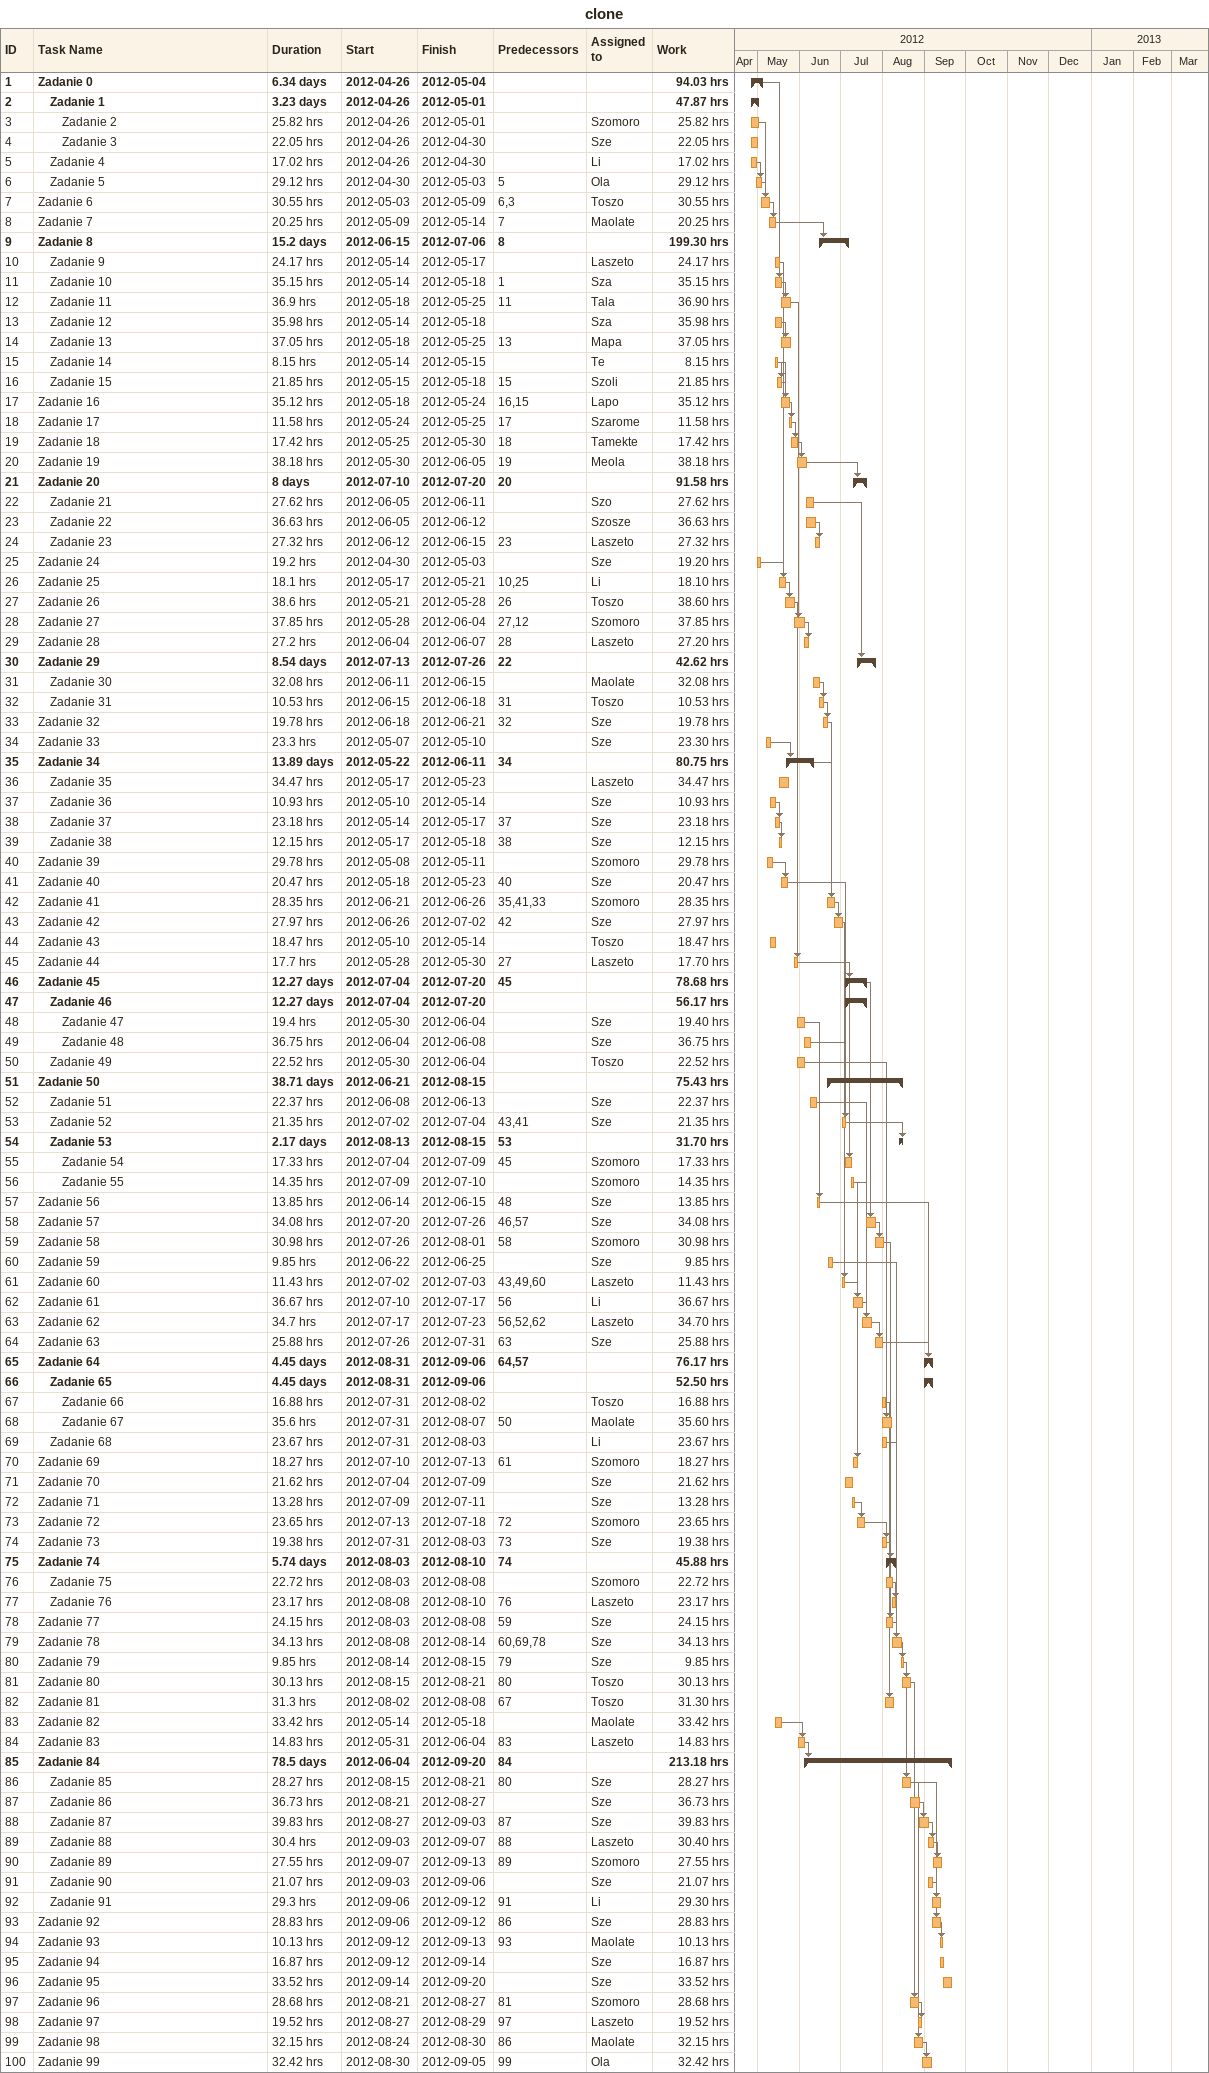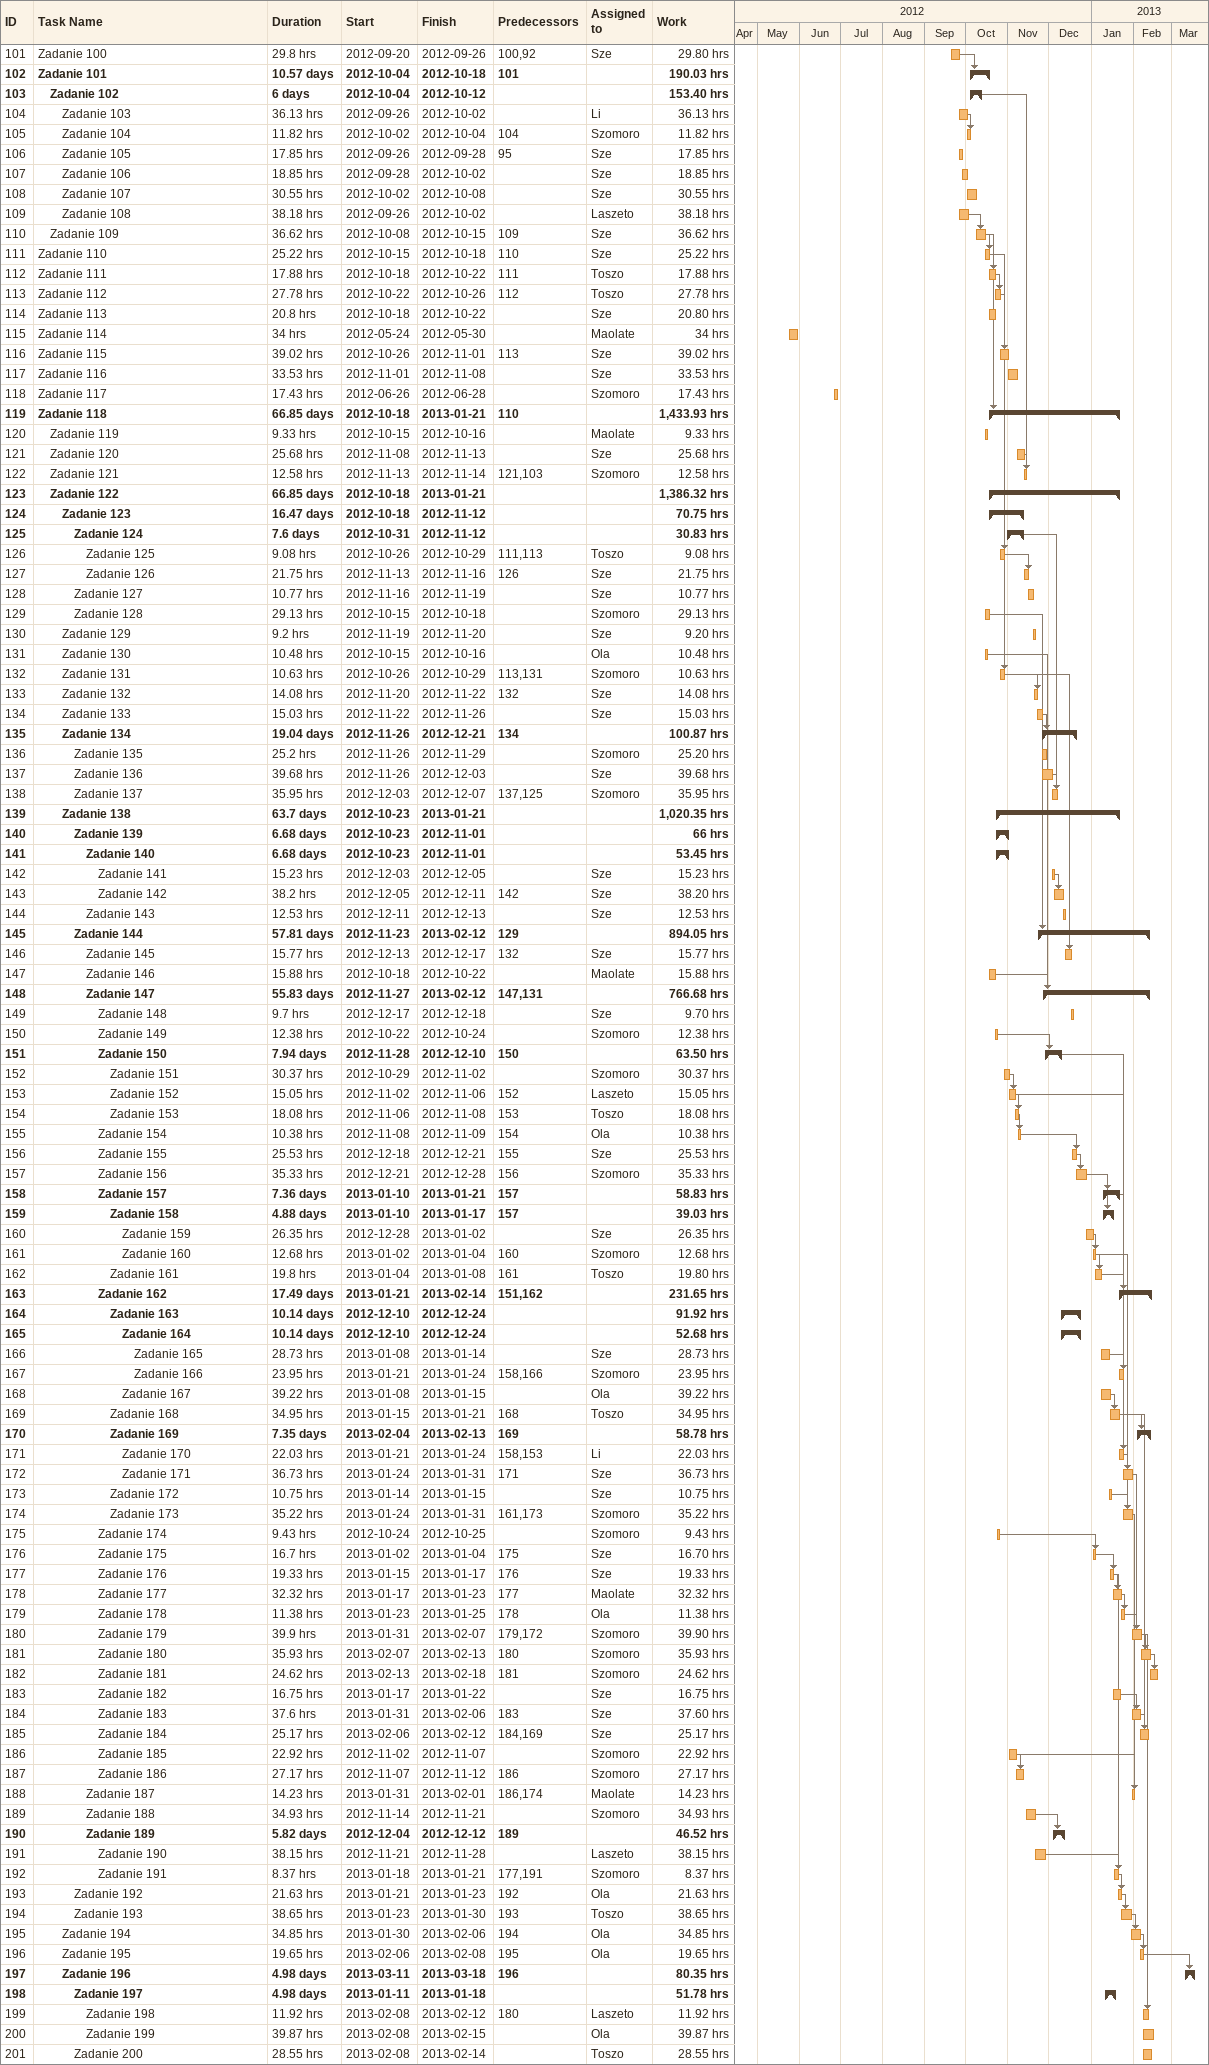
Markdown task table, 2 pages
clone

| ID | Level | Task | Duration | Start | Finish | Predecessors | Resources | Work (h) |
|---|---|---|---|---|---|---|---|---|
| 1 | 1 | **Zadanie 0** | 6.34d | 2012-04-26 | 2012-05-04 |  |  | 94.03 |
| 2 | 2 | **Zadanie 1** | 3.23d | 2012-04-26 | 2012-05-01 |  |  | 47.87 |
| 3 | 3 | Zadanie 2 | 25.82h | 2012-04-26 | 2012-05-01 |  | Szomoro | 25.82 |
| 4 | 3 | Zadanie 3 | 22.05h | 2012-04-26 | 2012-04-30 |  | Sze | 22.05 |
| 5 | 2 | Zadanie 4 | 17.02h | 2012-04-26 | 2012-04-30 |  | Li | 17.02 |
| 6 | 2 | Zadanie 5 | 29.12h | 2012-04-30 | 2012-05-03 | 5 | Ola | 29.12 |
| 7 | 1 | Zadanie 6 | 30.55h | 2012-05-03 | 2012-05-09 | 6, 3 | Toszo | 30.55 |
| 8 | 1 | Zadanie 7 | 20.25h | 2012-05-09 | 2012-05-14 | 7 | Maolate | 20.25 |
| 9 | 1 | **Zadanie 8** | 15.2d | 2012-06-15 | 2012-07-06 | 8 |  | 199.30 |
| 10 | 2 | Zadanie 9 | 24.17h | 2012-05-14 | 2012-05-17 |  | Laszeto | 24.17 |
| 11 | 2 | Zadanie 10 | 35.15h | 2012-05-14 | 2012-05-18 | 1 | Sza | 35.15 |
| 12 | 2 | Zadanie 11 | 36.9h | 2012-05-18 | 2012-05-25 | 11 | Tala | 36.90 |
| 13 | 2 | Zadanie 12 | 35.98h | 2012-05-14 | 2012-05-18 |  | Sza | 35.98 |
| 14 | 2 | Zadanie 13 | 37.05h | 2012-05-18 | 2012-05-25 | 13 | Mapa | 37.05 |
| 15 | 2 | Zadanie 14 | 8.15h | 2012-05-14 | 2012-05-15 |  | Te | 8.15 |
| 16 | 2 | Zadanie 15 | 21.85h | 2012-05-15 | 2012-05-18 | 15 | Szoli | 21.85 |
| 17 | 1 | Zadanie 16 | 35.12h | 2012-05-18 | 2012-05-24 | 16, 15 | Lapo | 35.12 |
| 18 | 1 | Zadanie 17 | 11.58h | 2012-05-24 | 2012-05-25 | 17 | Szarome | 11.58 |
| 19 | 1 | Zadanie 18 | 17.42h | 2012-05-25 | 2012-05-30 | 18 | Tamekte | 17.42 |
| 20 | 1 | Zadanie 19 | 38.18h | 2012-05-30 | 2012-06-05 | 19 | Meola | 38.18 |
| 21 | 1 | **Zadanie 20** | 8d | 2012-07-10 | 2012-07-20 | 20 |  | 91.58 |
| 22 | 2 | Zadanie 21 | 27.62h | 2012-06-05 | 2012-06-11 |  | Szo | 27.62 |
| 23 | 2 | Zadanie 22 | 36.63h | 2012-06-05 | 2012-06-12 |  | Szosze | 36.63 |
| 24 | 2 | Zadanie 23 | 27.32h | 2012-06-12 | 2012-06-15 | 23 | Laszeto | 27.32 |
| 25 | 1 | Zadanie 24 | 19.2h | 2012-04-30 | 2012-05-03 |  | Sze | 19.20 |
| 26 | 1 | Zadanie 25 | 18.1h | 2012-05-17 | 2012-05-21 | 10, 25 | Li | 18.10 |
| 27 | 1 | Zadanie 26 | 38.6h | 2012-05-21 | 2012-05-28 | 26 | Toszo | 38.60 |
| 28 | 1 | Zadanie 27 | 37.85h | 2012-05-28 | 2012-06-04 | 27, 12 | Szomoro | 37.85 |
| 29 | 1 | Zadanie 28 | 27.2h | 2012-06-04 | 2012-06-07 | 28 | Laszeto | 27.20 |
| 30 | 1 | **Zadanie 29** | 8.54d | 2012-07-13 | 2012-07-26 | 22 |  | 42.62 |
| 31 | 2 | Zadanie 30 | 32.08h | 2012-06-11 | 2012-06-15 |  | Maolate | 32.08 |
| 32 | 2 | Zadanie 31 | 10.53h | 2012-06-15 | 2012-06-18 | 31 | Toszo | 10.53 |
| 33 | 1 | Zadanie 32 | 19.78h | 2012-06-18 | 2012-06-21 | 32 | Sze | 19.78 |
| 34 | 1 | Zadanie 33 | 23.3h | 2012-05-07 | 2012-05-10 |  | Sze | 23.30 |
| 35 | 1 | **Zadanie 34** | 13.89d | 2012-05-22 | 2012-06-11 | 34 |  | 80.75 |
| 36 | 2 | Zadanie 35 | 34.47h | 2012-05-17 | 2012-05-23 |  | Laszeto | 34.47 |
| 37 | 2 | Zadanie 36 | 10.93h | 2012-05-10 | 2012-05-14 |  | Sze | 10.93 |
| 38 | 2 | Zadanie 37 | 23.18h | 2012-05-14 | 2012-05-17 | 37 | Sze | 23.18 |
| 39 | 2 | Zadanie 38 | 12.15h | 2012-05-17 | 2012-05-18 | 38 | Sze | 12.15 |
| 40 | 1 | Zadanie 39 | 29.78h | 2012-05-08 | 2012-05-11 |  | Szomoro | 29.78 |
| 41 | 1 | Zadanie 40 | 20.47h | 2012-05-18 | 2012-05-23 | 40 | Sze | 20.47 |
| 42 | 1 | Zadanie 41 | 28.35h | 2012-06-21 | 2012-06-26 | 35, 41, 33 | Szomoro | 28.35 |
| 43 | 1 | Zadanie 42 | 27.97h | 2012-06-26 | 2012-07-02 | 42 | Sze | 27.97 |
| 44 | 1 | Zadanie 43 | 18.47h | 2012-05-10 | 2012-05-14 |  | Toszo | 18.47 |
| 45 | 1 | Zadanie 44 | 17.7h | 2012-05-28 | 2012-05-30 | 27 | Laszeto | 17.70 |
| 46 | 1 | **Zadanie 45** | 12.27d | 2012-07-04 | 2012-07-20 | 45 |  | 78.68 |
| 47 | 2 | **Zadanie 46** | 12.27d | 2012-07-04 | 2012-07-20 |  |  | 56.17 |
| 48 | 3 | Zadanie 47 | 19.4h | 2012-05-30 | 2012-06-04 |  | Sze | 19.40 |
| 49 | 3 | Zadanie 48 | 36.75h | 2012-06-04 | 2012-06-08 |  | Sze | 36.75 |
| 50 | 2 | Zadanie 49 | 22.52h | 2012-05-30 | 2012-06-04 |  | Toszo | 22.52 |
| 51 | 1 | **Zadanie 50** | 38.71d | 2012-06-21 | 2012-08-15 |  |  | 75.43 |
| 52 | 2 | Zadanie 51 | 22.37h | 2012-06-08 | 2012-06-13 |  | Sze | 22.37 |
| 53 | 2 | Zadanie 52 | 21.35h | 2012-07-02 | 2012-07-04 | 43, 41 | Sze | 21.35 |
| 54 | 2 | **Zadanie 53** | 2.17d | 2012-08-13 | 2012-08-15 | 53 |  | 31.70 |
| 55 | 3 | Zadanie 54 | 17.33h | 2012-07-04 | 2012-07-09 | 45 | Szomoro | 17.33 |
| 56 | 3 | Zadanie 55 | 14.35h | 2012-07-09 | 2012-07-10 |  | Szomoro | 14.35 |
| 57 | 1 | Zadanie 56 | 13.85h | 2012-06-14 | 2012-06-15 | 48 | Sze | 13.85 |
| 58 | 1 | Zadanie 57 | 34.08h | 2012-07-20 | 2012-07-26 | 46, 57 | Sze | 34.08 |
| 59 | 1 | Zadanie 58 | 30.98h | 2012-07-26 | 2012-08-01 | 58 | Szomoro | 30.98 |
| 60 | 1 | Zadanie 59 | 9.85h | 2012-06-22 | 2012-06-25 |  | Sze | 9.85 |
| 61 | 1 | Zadanie 60 | 11.43h | 2012-07-02 | 2012-07-03 | 43, 49, 60 | Laszeto | 11.43 |
| 62 | 1 | Zadanie 61 | 36.67h | 2012-07-10 | 2012-07-17 | 56 | Li | 36.67 |
| 63 | 1 | Zadanie 62 | 34.7h | 2012-07-17 | 2012-07-23 | 56, 52, 62 | Laszeto | 34.70 |
| 64 | 1 | Zadanie 63 | 25.88h | 2012-07-26 | 2012-07-31 | 63 | Sze | 25.88 |
| 65 | 1 | **Zadanie 64** | 4.45d | 2012-08-31 | 2012-09-06 | 64, 57 |  | 76.17 |
| 66 | 2 | **Zadanie 65** | 4.45d | 2012-08-31 | 2012-09-06 |  |  | 52.50 |
| 67 | 3 | Zadanie 66 | 16.88h | 2012-07-31 | 2012-08-02 |  | Toszo | 16.88 |
| 68 | 3 | Zadanie 67 | 35.6h | 2012-07-31 | 2012-08-07 | 50 | Maolate | 35.60 |
| 69 | 2 | Zadanie 68 | 23.67h | 2012-07-31 | 2012-08-03 |  | Li | 23.67 |
| 70 | 1 | Zadanie 69 | 18.27h | 2012-07-10 | 2012-07-13 | 61 | Szomoro | 18.27 |
| 71 | 1 | Zadanie 70 | 21.62h | 2012-07-04 | 2012-07-09 |  | Sze | 21.62 |
| 72 | 1 | Zadanie 71 | 13.28h | 2012-07-09 | 2012-07-11 |  | Sze | 13.28 |
| 73 | 1 | Zadanie 72 | 23.65h | 2012-07-13 | 2012-07-18 | 72 | Szomoro | 23.65 |
| 74 | 1 | Zadanie 73 | 19.38h | 2012-07-31 | 2012-08-03 | 73 | Sze | 19.38 |
| 75 | 1 | **Zadanie 74** | 5.74d | 2012-08-03 | 2012-08-10 | 74 |  | 45.88 |
| 76 | 2 | Zadanie 75 | 22.72h | 2012-08-03 | 2012-08-08 |  | Szomoro | 22.72 |
| 77 | 2 | Zadanie 76 | 23.17h | 2012-08-08 | 2012-08-10 | 76 | Laszeto | 23.17 |
| 78 | 1 | Zadanie 77 | 24.15h | 2012-08-03 | 2012-08-08 | 59 | Sze | 24.15 |
| 79 | 1 | Zadanie 78 | 34.13h | 2012-08-08 | 2012-08-14 | 60, 69, 78 | Sze | 34.13 |
| 80 | 1 | Zadanie 79 | 9.85h | 2012-08-14 | 2012-08-15 | 79 | Sze | 9.85 |
| 81 | 1 | Zadanie 80 | 30.13h | 2012-08-15 | 2012-08-21 | 80 | Toszo | 30.13 |
| 82 | 1 | Zadanie 81 | 31.3h | 2012-08-02 | 2012-08-08 | 67 | Toszo | 31.30 |
| 83 | 1 | Zadanie 82 | 33.42h | 2012-05-14 | 2012-05-18 |  | Maolate | 33.42 |
| 84 | 1 | Zadanie 83 | 14.83h | 2012-05-31 | 2012-06-04 | 83 | Laszeto | 14.83 |
| 85 | 1 | **Zadanie 84** | 78.5d | 2012-06-04 | 2012-09-20 | 84 |  | 213.18 |
| 86 | 2 | Zadanie 85 | 28.27h | 2012-08-15 | 2012-08-21 | 80 | Sze | 28.27 |
| 87 | 2 | Zadanie 86 | 36.73h | 2012-08-21 | 2012-08-27 |  | Sze | 36.73 |
| 88 | 2 | Zadanie 87 | 39.83h | 2012-08-27 | 2012-09-03 | 87 | Sze | 39.83 |
| 89 | 2 | Zadanie 88 | 30.4h | 2012-09-03 | 2012-09-07 | 88 | Laszeto | 30.40 |
| 90 | 2 | Zadanie 89 | 27.55h | 2012-09-07 | 2012-09-13 | 89 | Szomoro | 27.55 |
| 91 | 2 | Zadanie 90 | 21.07h | 2012-09-03 | 2012-09-06 |  | Sze | 21.07 |
| 92 | 2 | Zadanie 91 | 29.3h | 2012-09-06 | 2012-09-12 | 91 | Li | 29.30 |
| 93 | 1 | Zadanie 92 | 28.83h | 2012-09-06 | 2012-09-12 | 86 | Sze | 28.83 |
| 94 | 1 | Zadanie 93 | 10.13h | 2012-09-12 | 2012-09-13 | 93 | Maolate | 10.13 |
| 95 | 1 | Zadanie 94 | 16.87h | 2012-09-12 | 2012-09-14 |  | Sze | 16.87 |
| 96 | 1 | Zadanie 95 | 33.52h | 2012-09-14 | 2012-09-20 |  | Sze | 33.52 |
| 97 | 1 | Zadanie 96 | 28.68h | 2012-08-21 | 2012-08-27 | 81 | Szomoro | 28.68 |
| 98 | 1 | Zadanie 97 | 19.52h | 2012-08-27 | 2012-08-29 | 97 | Laszeto | 19.52 |
| 99 | 1 | Zadanie 98 | 32.15h | 2012-08-24 | 2012-08-30 | 86 | Maolate | 32.15 |
| 100 | 1 | Zadanie 99 | 32.42h | 2012-08-30 | 2012-09-05 | 99 | Ola | 32.42 |
| 101 | 1 | Zadanie 100 | 29.8h | 2012-09-20 | 2012-09-26 | 100, 92 | Sze | 29.80 |
| 102 | 1 | **Zadanie 101** | 10.57d | 2012-10-04 | 2012-10-18 | 101 |  | 190.03 |
| 103 | 2 | **Zadanie 102** | 6d | 2012-10-04 | 2012-10-12 |  |  | 153.40 |
| 104 | 3 | Zadanie 103 | 36.13h | 2012-09-26 | 2012-10-02 |  | Li | 36.13 |
| 105 | 3 | Zadanie 104 | 11.82h | 2012-10-02 | 2012-10-04 | 104 | Szomoro | 11.82 |
| 106 | 3 | Zadanie 105 | 17.85h | 2012-09-26 | 2012-09-28 | 95 | Sze | 17.85 |
| 107 | 3 | Zadanie 106 | 18.85h | 2012-09-28 | 2012-10-02 |  | Sze | 18.85 |
| 108 | 3 | Zadanie 107 | 30.55h | 2012-10-02 | 2012-10-08 |  | Sze | 30.55 |
| 109 | 3 | Zadanie 108 | 38.18h | 2012-09-26 | 2012-10-02 |  | Laszeto | 38.18 |
| 110 | 2 | Zadanie 109 | 36.62h | 2012-10-08 | 2012-10-15 | 109 | Sze | 36.62 |
| 111 | 1 | Zadanie 110 | 25.22h | 2012-10-15 | 2012-10-18 | 110 | Sze | 25.22 |
| 112 | 1 | Zadanie 111 | 17.88h | 2012-10-18 | 2012-10-22 | 111 | Toszo | 17.88 |
| 113 | 1 | Zadanie 112 | 27.78h | 2012-10-22 | 2012-10-26 | 112 | Toszo | 27.78 |
| 114 | 1 | Zadanie 113 | 20.8h | 2012-10-18 | 2012-10-22 |  | Sze | 20.80 |
| 115 | 1 | Zadanie 114 | 34h | 2012-05-24 | 2012-05-30 |  | Maolate | 34 |
| 116 | 1 | Zadanie 115 | 39.02h | 2012-10-26 | 2012-11-01 | 113 | Sze | 39.02 |
| 117 | 1 | Zadanie 116 | 33.53h | 2012-11-01 | 2012-11-08 |  | Sze | 33.53 |
| 118 | 1 | Zadanie 117 | 17.43h | 2012-06-26 | 2012-06-28 |  | Szomoro | 17.43 |
| 119 | 1 | **Zadanie 118** | 66.85d | 2012-10-18 | 2013-01-21 | 110 |  | 1433.93 |
| 120 | 2 | Zadanie 119 | 9.33h | 2012-10-15 | 2012-10-16 |  | Maolate | 9.33 |
| 121 | 2 | Zadanie 120 | 25.68h | 2012-11-08 | 2012-11-13 |  | Sze | 25.68 |
| 122 | 2 | Zadanie 121 | 12.58h | 2012-11-13 | 2012-11-14 | 121, 103 | Szomoro | 12.58 |
| 123 | 2 | **Zadanie 122** | 66.85d | 2012-10-18 | 2013-01-21 |  |  | 1386.32 |
| 124 | 3 | **Zadanie 123** | 16.47d | 2012-10-18 | 2012-11-12 |  |  | 70.75 |
| 125 | 4 | **Zadanie 124** | 7.6d | 2012-10-31 | 2012-11-12 |  |  | 30.83 |
| 126 | 5 | Zadanie 125 | 9.08h | 2012-10-26 | 2012-10-29 | 111, 113 | Toszo | 9.08 |
| 127 | 5 | Zadanie 126 | 21.75h | 2012-11-13 | 2012-11-16 | 126 | Sze | 21.75 |
| 128 | 4 | Zadanie 127 | 10.77h | 2012-11-16 | 2012-11-19 |  | Sze | 10.77 |
| 129 | 4 | Zadanie 128 | 29.13h | 2012-10-15 | 2012-10-18 |  | Szomoro | 29.13 |
| 130 | 3 | Zadanie 129 | 9.2h | 2012-11-19 | 2012-11-20 |  | Sze | 9.20 |
| 131 | 3 | Zadanie 130 | 10.48h | 2012-10-15 | 2012-10-16 |  | Ola | 10.48 |
| 132 | 3 | Zadanie 131 | 10.63h | 2012-10-26 | 2012-10-29 | 113, 131 | Szomoro | 10.63 |
| 133 | 3 | Zadanie 132 | 14.08h | 2012-11-20 | 2012-11-22 | 132 | Sze | 14.08 |
| 134 | 3 | Zadanie 133 | 15.03h | 2012-11-22 | 2012-11-26 |  | Sze | 15.03 |
| 135 | 3 | **Zadanie 134** | 19.04d | 2012-11-26 | 2012-12-21 | 134 |  | 100.87 |
| 136 | 4 | Zadanie 135 | 25.2h | 2012-11-26 | 2012-11-29 |  | Szomoro | 25.20 |
| 137 | 4 | Zadanie 136 | 39.68h | 2012-11-26 | 2012-12-03 |  | Sze | 39.68 |
| 138 | 4 | Zadanie 137 | 35.95h | 2012-12-03 | 2012-12-07 | 137, 125 | Szomoro | 35.95 |
| 139 | 3 | **Zadanie 138** | 63.7d | 2012-10-23 | 2013-01-21 |  |  | 1020.35 |
| 140 | 4 | **Zadanie 139** | 6.68d | 2012-10-23 | 2012-11-01 |  |  | 66 |
| 141 | 5 | **Zadanie 140** | 6.68d | 2012-10-23 | 2012-11-01 |  |  | 53.45 |
| 142 | 6 | Zadanie 141 | 15.23h | 2012-12-03 | 2012-12-05 |  | Sze | 15.23 |
| 143 | 6 | Zadanie 142 | 38.2h | 2012-12-05 | 2012-12-11 | 142 | Sze | 38.20 |
| 144 | 5 | Zadanie 143 | 12.53h | 2012-12-11 | 2012-12-13 |  | Sze | 12.53 |
| 145 | 4 | **Zadanie 144** | 57.81d | 2012-11-23 | 2013-02-12 | 129 |  | 894.05 |
| 146 | 5 | Zadanie 145 | 15.77h | 2012-12-13 | 2012-12-17 | 132 | Sze | 15.77 |
| 147 | 5 | Zadanie 146 | 15.88h | 2012-10-18 | 2012-10-22 |  | Maolate | 15.88 |
| 148 | 5 | **Zadanie 147** | 55.83d | 2012-11-27 | 2013-02-12 | 147, 131 |  | 766.68 |
| 149 | 6 | Zadanie 148 | 9.7h | 2012-12-17 | 2012-12-18 |  | Sze | 9.70 |
| 150 | 6 | Zadanie 149 | 12.38h | 2012-10-22 | 2012-10-24 |  | Szomoro | 12.38 |
| 151 | 6 | **Zadanie 150** | 7.94d | 2012-11-28 | 2012-12-10 | 150 |  | 63.50 |
| 152 | 7 | Zadanie 151 | 30.37h | 2012-10-29 | 2012-11-02 |  | Szomoro | 30.37 |
| 153 | 7 | Zadanie 152 | 15.05h | 2012-11-02 | 2012-11-06 | 152 | Laszeto | 15.05 |
| 154 | 7 | Zadanie 153 | 18.08h | 2012-11-06 | 2012-11-08 | 153 | Toszo | 18.08 |
| 155 | 6 | Zadanie 154 | 10.38h | 2012-11-08 | 2012-11-09 | 154 | Ola | 10.38 |
| 156 | 6 | Zadanie 155 | 25.53h | 2012-12-18 | 2012-12-21 | 155 | Sze | 25.53 |
| 157 | 6 | Zadanie 156 | 35.33h | 2012-12-21 | 2012-12-28 | 156 | Szomoro | 35.33 |
| 158 | 6 | **Zadanie 157** | 7.36d | 2013-01-10 | 2013-01-21 | 157 |  | 58.83 |
| 159 | 7 | **Zadanie 158** | 4.88d | 2013-01-10 | 2013-01-17 | 157 |  | 39.03 |
| 160 | 8 | Zadanie 159 | 26.35h | 2012-12-28 | 2013-01-02 |  | Sze | 26.35 |
| 161 | 8 | Zadanie 160 | 12.68h | 2013-01-02 | 2013-01-04 | 160 | Szomoro | 12.68 |
| 162 | 7 | Zadanie 161 | 19.8h | 2013-01-04 | 2013-01-08 | 161 | Toszo | 19.80 |
| 163 | 6 | **Zadanie 162** | 17.49d | 2013-01-21 | 2013-02-14 | 151, 162 |  | 231.65 |
| 164 | 7 | **Zadanie 163** | 10.14d | 2012-12-10 | 2012-12-24 |  |  | 91.92 |
| 165 | 8 | **Zadanie 164** | 10.14d | 2012-12-10 | 2012-12-24 |  |  | 52.68 |
| 166 | 9 | Zadanie 165 | 28.73h | 2013-01-08 | 2013-01-14 |  | Sze | 28.73 |
| 167 | 9 | Zadanie 166 | 23.95h | 2013-01-21 | 2013-01-24 | 158, 166 | Szomoro | 23.95 |
| 168 | 8 | Zadanie 167 | 39.22h | 2013-01-08 | 2013-01-15 |  | Ola | 39.22 |
| 169 | 7 | Zadanie 168 | 34.95h | 2013-01-15 | 2013-01-21 | 168 | Toszo | 34.95 |
| 170 | 7 | **Zadanie 169** | 7.35d | 2013-02-04 | 2013-02-13 | 169 |  | 58.78 |
| 171 | 8 | Zadanie 170 | 22.03h | 2013-01-21 | 2013-01-24 | 158, 153 | Li | 22.03 |
| 172 | 8 | Zadanie 171 | 36.73h | 2013-01-24 | 2013-01-31 | 171 | Sze | 36.73 |
| 173 | 7 | Zadanie 172 | 10.75h | 2013-01-14 | 2013-01-15 |  | Sze | 10.75 |
| 174 | 7 | Zadanie 173 | 35.22h | 2013-01-24 | 2013-01-31 | 161, 173 | Szomoro | 35.22 |
| 175 | 6 | Zadanie 174 | 9.43h | 2012-10-24 | 2012-10-25 |  | Szomoro | 9.43 |
| 176 | 6 | Zadanie 175 | 16.7h | 2013-01-02 | 2013-01-04 | 175 | Sze | 16.70 |
| 177 | 6 | Zadanie 176 | 19.33h | 2013-01-15 | 2013-01-17 | 176 | Sze | 19.33 |
| 178 | 6 | Zadanie 177 | 32.32h | 2013-01-17 | 2013-01-23 | 177 | Maolate | 32.32 |
| 179 | 6 | Zadanie 178 | 11.38h | 2013-01-23 | 2013-01-25 | 178 | Ola | 11.38 |
| 180 | 6 | Zadanie 179 | 39.9h | 2013-01-31 | 2013-02-07 | 179, 172 | Szomoro | 39.90 |
| 181 | 6 | Zadanie 180 | 35.93h | 2013-02-07 | 2013-02-13 | 180 | Szomoro | 35.93 |
| 182 | 6 | Zadanie 181 | 24.62h | 2013-02-13 | 2013-02-18 | 181 | Szomoro | 24.62 |
| 183 | 6 | Zadanie 182 | 16.75h | 2013-01-17 | 2013-01-22 |  | Sze | 16.75 |
| 184 | 6 | Zadanie 183 | 37.6h | 2013-01-31 | 2013-02-06 | 183 | Sze | 37.60 |
| 185 | 6 | Zadanie 184 | 25.17h | 2013-02-06 | 2013-02-12 | 184, 169 | Sze | 25.17 |
| 186 | 6 | Zadanie 185 | 22.92h | 2012-11-02 | 2012-11-07 |  | Szomoro | 22.92 |
| 187 | 6 | Zadanie 186 | 27.17h | 2012-11-07 | 2012-11-12 | 186 | Szomoro | 27.17 |
| 188 | 5 | Zadanie 187 | 14.23h | 2013-01-31 | 2013-02-01 | 186, 174 | Maolate | 14.23 |
| 189 | 5 | Zadanie 188 | 34.93h | 2012-11-14 | 2012-11-21 |  | Szomoro | 34.93 |
| 190 | 5 | **Zadanie 189** | 5.82d | 2012-12-04 | 2012-12-12 | 189 |  | 46.52 |
| 191 | 6 | Zadanie 190 | 38.15h | 2012-11-21 | 2012-11-28 |  | Laszeto | 38.15 |
| 192 | 6 | Zadanie 191 | 8.37h | 2013-01-18 | 2013-01-21 | 177, 191 | Szomoro | 8.37 |
| 193 | 4 | Zadanie 192 | 21.63h | 2013-01-21 | 2013-01-23 | 192 | Ola | 21.63 |
| 194 | 4 | Zadanie 193 | 38.65h | 2013-01-23 | 2013-01-30 | 193 | Toszo | 38.65 |
| 195 | 3 | Zadanie 194 | 34.85h | 2013-01-30 | 2013-02-06 | 194 | Ola | 34.85 |
| 196 | 3 | Zadanie 195 | 19.65h | 2013-02-06 | 2013-02-08 | 195 | Ola | 19.65 |
| 197 | 3 | **Zadanie 196** | 4.98d | 2013-03-11 | 2013-03-18 | 196 |  | 80.35 |
| 198 | 4 | **Zadanie 197** | 4.98d | 2013-01-11 | 2013-01-18 |  |  | 51.78 |
| 199 | 5 | Zadanie 198 | 11.92h | 2013-02-08 | 2013-02-12 | 180 | Laszeto | 11.92 |
| 200 | 5 | Zadanie 199 | 39.87h | 2013-02-08 | 2013-02-15 |  | Ola | 39.87 |
| 201 | 4 | Zadanie 200 | 28.55h | 2013-02-08 | 2013-02-14 |  | Toszo | 28.55 |
